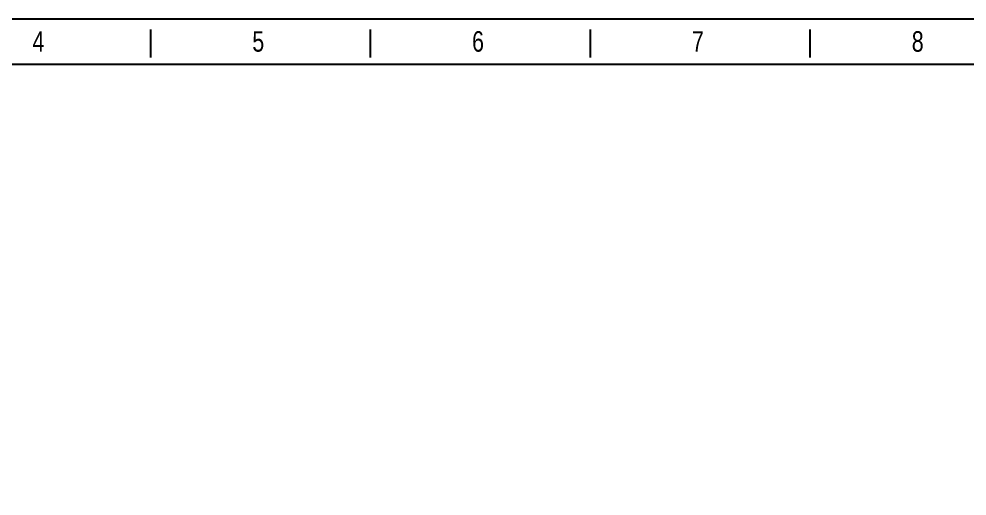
# Model space of a CAD drawing. Header units: millimetres. Extents: x 1409 to 26878, y 589 to 5187.
# Drawn here: x 15405 to 17807, y 3979 to 5187 of the extents above; entities that cross this region are included whole.
import ezdxf

# ---------------------------------------------------------------- set-up
doc = ezdxf.new("R2010")
doc.units = ezdxf.units.MM
doc.styles.add('CKSTANDARD', font='arial.ttf')
doc.styles.add('Roamns', font='romans.shx')

# ---------------------------------------------------------------- blocks, each defined once
blk = doc.blocks.new('standard template')
for p, q in [((12589, 30728), (12589, 30325)), ((15761, 30728), (15761, 30325)), ((18933, 30728), (18933, 30325)), ((22104, 30728), (22104, 30325))]:
    blk.add_line(p, q)
blk.add_lwpolyline([(37963, 4700), (-97, 4700), (-97, 30879), (37963, 30879)], close=True)
at = {"color": 7}
blk.add_lwpolyline([(456, 6674), (456, 5964), (456, 5254), (456, 30226), (37409, 30226), (37409, 5254)], dxfattribs=at)
at = {"style": 'CKSTANDARD', "width": 0.75}
for s, p in [('4', (10888, 30408)), ('5', (14060, 30408)), ('6', (17231, 30408)), ('7', (20403, 30408)), ('8', (23575, 30408))]:
    blk.add_text(s, height=295, dxfattribs=at).set_placement(p)
at = {"style": 'Roamns'}
for tag, p in [('PAGE_NAME', (27466, 7594)), ('PROJECT_NAME', (27466, 6884)), ('DRAWN_NAME', (27466, 6174)), ('VERSION', (34241, 6174)), ('SELECT_DATA', (27466, 5464)), ('PAGE_NUMBER', (34241, 5464))]:
    blk.add_attdef(tag, p, '', height=285, dxfattribs=at)

msp = doc.modelspace()

# ---------------------------------------------------------------- block references
at = {"transparency": 33554595, "xscale": 0.175619068910255, "yscale": 0.175619068910255, "zscale": 0.175619068910255}
msp.add_blockref('standard template', (13526.8826, -236.2053), dxfattribs=at)

doc.saveas('drawing.dxf')
